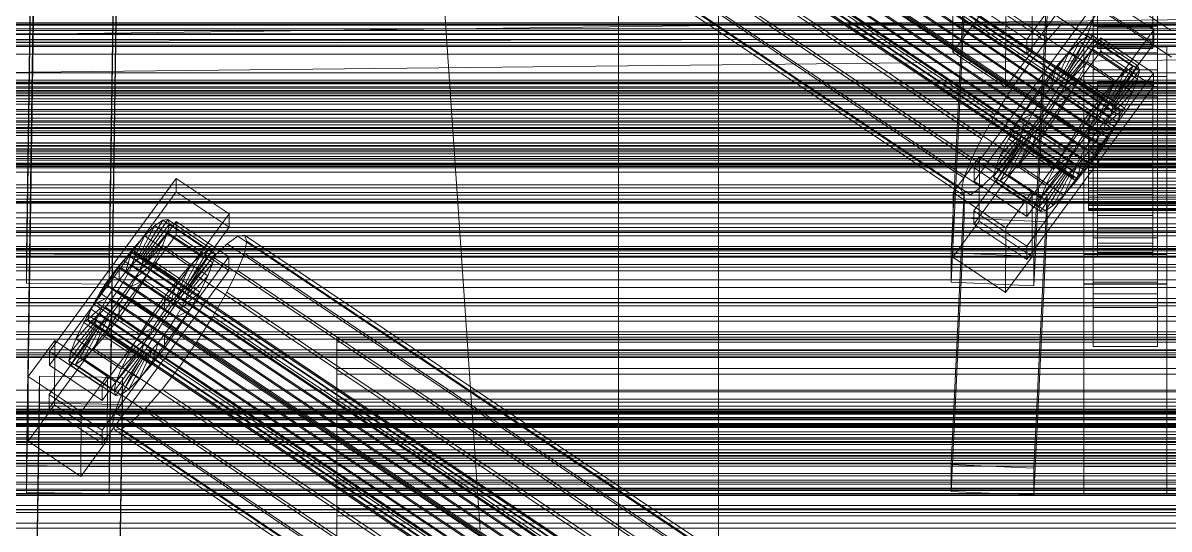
# Model space of a CAD drawing. Header units: millimetres. Extents: x -1970 to 59977, y -50268 to 6837.
# Drawn here: x -379.3 to -130.5, y -33332.5 to -33222.6 of the extents above; entities that cross this region are included whole.
import ezdxf

# ---------------------------------------------------------------- set-up
doc = ezdxf.new("R2010")
doc.units = ezdxf.units.MM
for name, color, linetype, lineweight in [('frontal_C01', 7, 'Continuous', 0), ('frontal_C02', 7, 'Continuous', 0), ('frontal_C02-briq', 7, 'Continuous', 0), ('frontal_C03', 7, 'Continuous', 0), ('frontal_secador', 7, 'Continuous', 0)]:
    doc.layers.add(name, color=color, linetype=linetype, lineweight=lineweight)

msp = doc.modelspace()

# ---------------------------------------------------------------- linework, layer by layer
at = {"layer": 'frontal_C01'}
for p, q in [((-250, -32680.37), (-250, -35735.764)), ((-250, -35740.498), (-250, -32685.104)), ((-378.512, -33272.74), (-375.644, -33080.792)), ((-357.646, -33081.034), (-360.514, -33272.982)), ((-378.512, -33279.144), (-375.644, -33087.196)), ((-360.514, -33279.385), (-357.646, -33087.438)), ((-228.298, -33114.26), (-228.298, -33426.447)), ((-228.298, -33432.135), (-228.298, -33119.948)), ((-147, -33226.214), (-147, -33180.741)), ((-133, -33180.741), (-133, -33226.214)), ((-147, -33183.943), (-147, -33229.416)), ((-133, -33229.416), (-133, -33183.943)), ((-133.847, -33188.961), (-161.379, -33226.2)), ((-147, -33236.46), (-147, -33190.987)), ((-133, -33190.987), (-133, -33236.46)), ((-161.391, -33229.402), (-133.859, -33192.163)), ((-147, -33194.188), (-147, -33239.662)), ((-133, -33239.662), (-133, -33194.188)), ((-177.811, -33272.544), (-174.943, -33213.725)), ((-177.394, -33213.588), (-177.451, -33228.957)), ((-160.19, -33213.442), (-160.247, -33228.81)), ((-156.962, -33214.511), (-159.83, -33273.331)), ((-146, -33216.013), (-146, -33223.522)), ((-134, -33223.522), (-134, -33216.013)), ((-161.379, -33226.2), (-172.847, -33218.588)), ((-146, -33216.744), (-146, -33225.066)), ((-146, -33217.321), (-146, -33226.283)), ((-146, -33217.78), (-146, -33227.254)), ((-146, -33218.079), (-146, -33227.884)), ((-146, -33218.236), (-146, -33228.215)), ((-134, -33225.066), (-134, -33216.744)), ((-134, -33226.283), (-134, -33217.321)), ((-134, -33227.254), (-134, -33217.78)), ((-134, -33227.884), (-134, -33218.079)), ((-134, -33228.215), (-134, -33218.236)), ((-177.811, -33278.949), (-174.943, -33220.129)), ((-171.715, -33221.199), (-177.451, -33228.957)), ((-160.247, -33228.81), (-171.715, -33221.199)), ((-165.983, -33236.569), (-165.926, -33221.2)), ((-159.83, -33279.735), (-156.962, -33220.916)), ((-146, -33223.522), (-146, -33219.789)), ((-134, -33219.789), (-134, -33223.522)), ((-172.859, -33221.79), (-161.391, -33229.402)), ((-147, -33238.727), (-147, -33223.359)), ((-147, -33223.359), (-133, -33223.359)), ((-147, -33232.833), (-147, -33223.359)), ((-146, -33221.801), (-146, -33225.066)), ((-146, -33223.522), (-134, -33223.522)), ((-146, -33226.283), (-146, -33223.522)), ((-134, -33225.066), (-134, -33221.801)), ((-134, -33223.522), (-134, -33226.283)), ((-133, -33223.359), (-133, -33238.727)), ((-133, -33223.359), (-133, -33232.833)), ((980, -33225.062), (-980, -33225.062)), ((-161.391, -33229.402), (-161.379, -33226.2)), ((-133, -33226.214), (-147, -33226.214)), ((-147, -33226.214), (-147, -33229.416)), ((-146, -33225.066), (-146, -33227.254)), ((-146, -33225.066), (-134, -33225.066)), ((-146, -33226.283), (-134, -33226.283)), ((-146, -33227.884), (-146, -33226.283)), ((-134, -33227.254), (-134, -33225.066)), ((-134, -33226.283), (-134, -33227.884)), ((-133, -33229.416), (-133, -33226.214)), ((-165.983, -33236.569), (-160.247, -33228.81)), ((-149, -33234.245), (-149, -33227.842)), ((-149, -33227.842), (-131, -33227.842)), ((-149, -33272.936), (-149, -33227.842)), ((-146, -33227.254), (-146, -33228.215)), ((-146, -33227.254), (-134, -33227.254)), ((-146, -33227.884), (-134, -33227.884)), ((-146, -33228.215), (-146, -33227.884)), ((-146, -33228.215), (-134, -33228.215)), ((-134, -33228.215), (-134, -33227.254)), ((-134, -33227.884), (-134, -33228.215)), ((-131, -33227.842), (-131, -33234.245)), ((-131, -33227.842), (-131, -33272.936)), ((-177.451, -33228.957), (-165.983, -33236.569)), ((-147, -33229.416), (-133, -33229.416)), ((-133, -33232.833), (-147, -33232.833)), ((-147, -33232.833), (-147, -33248.201)), ((-133, -33248.201), (-133, -33232.833)), ((-131, -33234.245), (-149, -33234.245)), ((-149, -33279.339), (-149, -33234.245)), ((-131, -33279.339), (-131, -33234.245)), ((-133, -33236.46), (-147, -33236.46)), ((-147, -33236.46), (-147, -33239.662)), ((-133, -33238.727), (-147, -33238.727)), ((-147, -33238.727), (-147, -33248.201)), ((-133, -33239.662), (-133, -33236.46)), ((-133, -33248.201), (-133, -33238.727)), ((-147, -33239.662), (-133, -33239.662)), ((-147, -33248.201), (-133, -33248.201)), ((-425, -33267.058), (425, -33267.058)), ((-360.514, -33272.982), (-378.512, -33272.74)), ((-378.512, -33272.74), (-378.512, -33279.144)), ((-360.514, -33279.385), (-360.514, -33272.982)), ((-159.83, -33273.331), (-177.811, -33272.544)), ((-177.811, -33272.544), (-177.811, -33278.949)), ((-159.83, -33279.735), (-159.83, -33273.331)), ((-131, -33272.936), (-149, -33272.936)), ((-149, -33272.936), (-149, -33279.339)), ((-131, -33279.339), (-131, -33272.936)), ((980, -33275.062), (-980, -33275.062)), ((425, -33278.426), (-425, -33278.426)), ((980, -33280.062), (-980, -33280.062)), ((-378.512, -33279.144), (-360.514, -33279.385)), ((-177.811, -33278.949), (-159.83, -33279.735)), ((-149, -33279.339), (-131, -33279.339)), ((425, -33283.323), (-425, -33283.323)), ((-425, -33294.691), (425, -33294.691))]:
    msp.add_line(p, q, dxfattribs=at)
at = {"layer": 'frontal_C02'}
for p, q in [((-250, -32976.99), (-250, -35767.535)), ((-250, -35772.314), (-250, -32981.769)), ((-356.348, -33098.776), (-142.549, -33242.017)), ((-355.53, -33098.201), (-141.731, -33241.442)), ((-355.017, -33098.131), (-141.218, -33241.372)), ((-354.844, -33098.571), (-141.045, -33241.813)), ((-358.659, -33101.255), (-144.861, -33244.496)), ((-357.415, -33099.818), (-143.617, -33243.059)), ((-355.541, -33100.831), (-141.742, -33244.072)), ((-355.022, -33099.492), (-141.224, -33242.734)), ((-146.196, -33246.231), (-359.995, -33102.99)), ((-357.434, -33104.374), (-143.635, -33247.615)), ((-356.363, -33102.496), (-142.565, -33245.737)), ((-341.461, -33103.18), (-157.152, -33226.664)), ((-332.659, -33101.983), (-148.35, -33225.467)), ((-362.578, -33106.866), (-148.779, -33250.108)), ((-361.332, -33104.904), (-147.533, -33248.145)), ((-358.68, -33106.337), (-144.881, -33249.578)), ((-334.981, -33106.682), (-150.672, -33230.166)), ((-363.648, -33108.744), (-149.85, -33251.986)), ((-360.017, -33108.25), (-146.218, -33251.492)), ((-160.922, -33231.559), (-345.231, -33108.075)), ((-364.989, -33111.748), (-151.191, -33254.989)), ((-364.471, -33110.409), (-150.672, -33253.651)), ((-362.596, -33111.422), (-148.798, -33254.664)), ((-361.352, -33109.985), (-147.554, -33253.227)), ((-365.168, -33112.669), (-151.369, -33255.91)), ((-364.995, -33113.109), (-151.196, -33256.351)), ((-364.482, -33113.04), (-150.683, -33256.281)), ((-363.664, -33112.464), (-149.865, -33255.706)), ((-349.002, -33113.477), (-164.693, -33236.961)), ((-338.003, -33111.981), (-153.694, -33235.465)), ((-352.519, -33119.016), (-168.21, -33242.5)), ((-341.52, -33117.521), (-157.211, -33241.005)), ((-355.541, -33124.316), (-171.232, -33247.8)), ((-345.291, -33122.922), (-160.982, -33246.406)), ((-378.512, -33318.746), (-375.644, -33124.979)), ((-357.646, -33125.223), (-360.514, -33318.99)), ((-357.863, -33129.015), (-173.554, -33252.499)), ((-349.061, -33127.818), (-164.752, -33251.302)), ((-378.512, -33324.592), (-375.644, -33130.825)), ((-360.514, -33324.836), (-357.646, -33131.069)), ((-359.326, -33132.793), (-175.016, -33256.277)), ((-352.572, -33131.874), (-168.263, -33255.358)), ((-359.83, -33135.392), (-175.521, -33258.876)), ((-359.341, -33136.635), (-175.032, -33260.119)), ((-357.893, -33136.438), (-173.584, -33259.922)), ((-355.584, -33134.814), (-171.275, -33258.298)), ((-130, -33224.31), (-228.298, -33158.452)), ((-228.298, -33158.452), (-228.298, -33332.832)), ((-228.298, -33338.573), (-228.298, -33164.193)), ((-228.298, -33164.193), (-130, -33230.051)), ((-172.809, -33254.071), (-145.277, -33216.478)), ((-145.277, -33216.478), (-133.809, -33224.162)), ((-145.289, -33219.401), (-172.821, -33256.994)), ((-133.821, -33227.084), (-145.289, -33219.401)), ((-157.152, -33226.664), (-153.641, -33222.607)), ((-146.887, -33221.689), (-148.35, -33225.467)), ((450, -33224.303), (-450, -33224.303)), ((-172.847, -33263.424), (-145.315, -33225.831)), ((-133.809, -33224.162), (-161.341, -33261.755)), ((-153.199, -33233.759), (-148.226, -33225.515)), ((-152.686, -33233.689), (-147.143, -33225.367)), ((-152.513, -33234.129), (-146.777, -33226.298)), ((-148.35, -33225.467), (-150.672, -33230.166)), ((-148.226, -33225.515), (-149.953, -33226.729)), ((-147.143, -33225.367), (-148.226, -33225.515)), ((-148.226, -33225.515), (-138.396, -33232.1)), ((-147.155, -33228.242), (-146.777, -33226.298)), ((-147.143, -33225.367), (-137.313, -33231.953)), ((-146.777, -33226.298), (-147.143, -33225.367)), ((-147, -33229.131), (-147, -33226.208)), ((-147, -33226.208), (-133, -33226.208)), ((-147, -33272.113), (-147, -33226.208)), ((-146.777, -33226.298), (-136.948, -33232.883)), ((-145.327, -33228.754), (-145.315, -33225.831)), ((-145.315, -33225.831), (-133.847, -33233.514)), ((-133.809, -33224.162), (-133.821, -33227.084)), ((-133, -33226.208), (-133, -33229.131)), ((-133, -33226.208), (-133, -33272.113)), ((-145.327, -33228.754), (-172.859, -33266.346)), ((-161.353, -33264.677), (-133.821, -33227.084)), ((-160.922, -33231.559), (-157.152, -33226.664)), ((-154.017, -33234.334), (-149.953, -33226.729)), ((-152.692, -33235.05), (-147.155, -33228.242)), ((-149.953, -33226.729), (-152.207, -33228.929)), ((-149.953, -33226.729), (-140.123, -33233.315)), ((-148.249, -33231.068), (-147.155, -33228.242)), ((-147.155, -33228.242), (-137.325, -33234.828)), ((-133.859, -33236.437), (-145.327, -33228.754)), ((-155.085, -33235.376), (-152.207, -33228.929)), ((-152.207, -33228.929), (-154.833, -33231.963)), ((-150.672, -33230.166), (-153.694, -33235.465)), ((-153.21, -33236.389), (-148.249, -33231.068)), ((-152.207, -33228.929), (-142.377, -33235.515)), ((-149.985, -33234.583), (-148.249, -33231.068)), ((-148.249, -33231.068), (-138.419, -33237.653)), ((-133, -33229.131), (-147, -33229.131)), ((-147, -33229.131), (-147, -33275.035)), ((-133, -33275.035), (-133, -33229.131)), ((-164.693, -33236.961), (-160.922, -33231.559)), ((-133.847, -33233.514), (-161.379, -33271.107)), ((-154.833, -33231.963), (-157.653, -33235.625)), ((-156.329, -33236.813), (-154.833, -33231.963)), ((-154.833, -33231.963), (-145.003, -33238.549)), ((-154.017, -33234.334), (-153.199, -33233.759)), ((-153.199, -33233.759), (-152.686, -33233.689)), ((-143.369, -33240.344), (-153.199, -33233.759)), ((-142.856, -33240.275), (-152.686, -33233.689)), ((-152.686, -33233.689), (-152.513, -33234.129)), ((-140.123, -33233.315), (-144.188, -33240.92)), ((-138.396, -33232.1), (-143.369, -33240.344)), ((-137.313, -33231.953), (-142.856, -33240.275)), ((-136.948, -33232.883), (-142.683, -33240.715)), ((-142.377, -33235.515), (-140.123, -33233.315)), ((-140.123, -33233.315), (-138.396, -33232.1)), ((-138.396, -33232.1), (-137.313, -33231.953)), ((-136.948, -33232.883), (-137.325, -33234.828)), ((-137.313, -33231.953), (-136.948, -33232.883)), ((-133.847, -33233.514), (-133.859, -33236.437)), ((-157.653, -33235.625), (-160.474, -33239.666)), ((-157.653, -33235.625), (-157.665, -33238.548)), ((-147.823, -33242.211), (-157.653, -33235.625)), ((-153.694, -33235.465), (-157.211, -33241.005)), ((-156.329, -33236.813), (-155.085, -33235.376)), ((-155.085, -33235.376), (-154.017, -33234.334)), ((-145.255, -33241.962), (-155.085, -33235.376)), ((-154.033, -33238.054), (-149.985, -33234.583)), ((-144.188, -33240.92), (-154.017, -33234.334)), ((-152.692, -33235.05), (-153.21, -33236.389)), ((-152.513, -33234.129), (-152.692, -33235.05)), ((-142.862, -33241.636), (-152.692, -33235.05)), ((-142.683, -33240.715), (-152.513, -33234.129)), ((-152.246, -33238.547), (-149.985, -33234.583)), ((-149.985, -33234.583), (-140.156, -33241.168)), ((-147, -33238.484), (-147, -33235.561)), ((-147, -33235.561), (-133, -33235.561)), ((-147, -33281.465), (-147, -33235.561)), ((-146, -33245.347), (-146, -33235.353)), ((-146, -33235.353), (-146, -33235.829)), ((-146, -33235.353), (-134, -33235.353)), ((-146, -33236.171), (-146, -33235.353)), ((-146, -33245.573), (-146, -33235.829)), ((-146, -33235.829), (-146, -33237.567)), ((-146, -33235.829), (-134, -33235.829)), ((-146, -33245.735), (-146, -33236.171)), ((-146, -33236.171), (-134, -33236.171)), ((-146, -33238.228), (-146, -33236.171)), ((-142.377, -33235.515), (-145.255, -33241.962)), ((-145.003, -33238.549), (-142.377, -33235.515)), ((-137.325, -33234.828), (-142.862, -33241.636)), ((-137.325, -33234.828), (-138.419, -33237.653)), ((-134, -33235.829), (-134, -33235.353)), ((-134, -33235.353), (-134, -33245.347)), ((-134, -33235.353), (-134, -33236.171)), ((-134, -33237.567), (-134, -33235.829)), ((-134, -33235.829), (-134, -33245.573)), ((-134, -33236.171), (-134, -33245.735)), ((-134, -33236.171), (-134, -33238.228)), ((-133, -33235.561), (-133, -33238.484)), ((-133, -33235.561), (-133, -33281.465)), ((-168.21, -33242.5), (-164.693, -33236.961)), ((-161.391, -33274.03), (-133.859, -33236.437)), ((-159.001, -33240.462), (-157.665, -33238.548)), ((-157.665, -33238.548), (-156.329, -33236.813)), ((-157.665, -33238.548), (-147.835, -33245.133)), ((-146.499, -33243.399), (-156.329, -33236.813)), ((-154.033, -33238.054), (-155.103, -33239.932)), ((-155.103, -33239.932), (-152.246, -33238.547)), ((-154.877, -33242.691), (-152.246, -33238.547)), ((-153.21, -33236.389), (-154.033, -33238.054)), ((-144.203, -33244.64), (-154.033, -33238.054)), ((-143.38, -33242.975), (-153.21, -33236.389)), ((-152.246, -33238.547), (-142.416, -33245.133)), ((-147.823, -33242.211), (-145.003, -33238.549)), ((-133, -33238.484), (-147, -33238.484)), ((-147, -33238.484), (-147, -33284.388)), ((-145.003, -33238.549), (-146.499, -33243.399)), ((-146, -33246.396), (-146, -33237.567)), ((-146, -33237.567), (-146, -33240.448)), ((-146, -33237.567), (-134, -33237.567)), ((-146, -33246.709), (-146, -33238.228)), ((-146, -33238.228), (-134, -33238.228)), ((-146, -33241.382), (-146, -33238.228)), ((-138.419, -33237.653), (-143.38, -33242.975)), ((-138.419, -33237.653), (-140.156, -33241.168)), ((-134, -33240.448), (-134, -33237.567)), ((-134, -33237.567), (-134, -33246.396)), ((-134, -33238.228), (-134, -33246.709)), ((-134, -33238.228), (-134, -33241.382)), ((-133, -33284.388), (-133, -33238.484)), ((-160.474, -33239.666), (-163.105, -33243.809)), ((-157.211, -33241.005), (-160.982, -33246.406)), ((-159.001, -33240.462), (-160.474, -33239.666)), ((-160.474, -33239.666), (-150.644, -33246.251)), ((-160.247, -33242.424), (-159.001, -33240.462)), ((-149.171, -33247.047), (-159.001, -33240.462)), ((-155.103, -33239.932), (-156.35, -33241.894)), ((-145.274, -33246.518), (-155.103, -33239.932)), ((-146, -33247.76), (-146, -33240.448)), ((-146, -33240.448), (-146, -33244.275)), ((-146, -33240.448), (-134, -33240.448)), ((-144.188, -33240.92), (-145.255, -33241.962)), ((-140.156, -33241.168), (-144.203, -33244.64)), ((-143.369, -33240.344), (-144.188, -33240.92)), ((-142.856, -33240.275), (-143.369, -33240.344)), ((-142.862, -33241.636), (-142.683, -33240.715)), ((-142.683, -33240.715), (-142.856, -33240.275)), ((-140.156, -33241.168), (-142.416, -33245.133)), ((-134, -33244.275), (-134, -33240.448)), ((-134, -33240.448), (-134, -33247.76)), ((-171.232, -33247.8), (-168.21, -33242.5)), ((-160.247, -33242.424), (-163.105, -33243.809)), ((-161.318, -33244.302), (-160.247, -33242.424)), ((-150.417, -33249.01), (-160.247, -33242.424)), ((-157.698, -33246.731), (-154.877, -33242.691)), ((-156.35, -33241.894), (-157.686, -33243.808)), ((-156.35, -33241.894), (-154.877, -33242.691)), ((-146.52, -33248.48), (-156.35, -33241.894)), ((-154.877, -33242.691), (-145.047, -33249.276)), ((-150.644, -33246.251), (-147.823, -33242.211)), ((-147.835, -33245.133), (-147.823, -33242.211)), ((-146.499, -33243.399), (-147.835, -33245.133)), ((-145.255, -33241.962), (-146.499, -33243.399)), ((-146, -33248.203), (-146, -33241.382)), ((-146, -33241.382), (-134, -33241.382)), ((-146, -33245.42), (-146, -33241.382)), ((-144.861, -33244.496), (-143.617, -33243.059)), ((-144.203, -33244.64), (-143.38, -33242.975)), ((-143.617, -33243.059), (-142.549, -33242.017)), ((-143.38, -33242.975), (-142.862, -33241.636)), ((-142.549, -33242.017), (-141.731, -33241.442)), ((-141.224, -33242.734), (-141.742, -33244.072)), ((-141.731, -33241.442), (-141.218, -33241.372)), ((-141.045, -33241.813), (-141.224, -33242.734)), ((-141.218, -33241.372), (-141.045, -33241.813)), ((-134, -33241.382), (-134, -33248.203)), ((-134, -33241.382), (-134, -33245.42)), ((450, -33246.084), (-450, -33246.084)), ((-162.14, -33245.967), (-167.102, -33251.288)), ((-163.105, -33243.809), (-165.365, -33247.774)), ((-161.318, -33244.302), (-165.365, -33247.774)), ((-163.105, -33243.809), (-153.275, -33250.395)), ((-162.659, -33247.306), (-162.14, -33245.967)), ((-162.14, -33245.967), (-161.318, -33244.302)), ((-152.311, -33252.553), (-162.14, -33245.967)), ((-151.488, -33250.888), (-161.318, -33244.302)), ((-159.022, -33245.543), (-160.518, -33250.393)), ((-159.022, -33245.543), (-160.266, -33246.98)), ((-157.686, -33243.808), (-159.022, -33245.543)), ((-149.192, -33252.129), (-159.022, -33245.543)), ((-157.686, -33243.808), (-157.698, -33246.731)), ((-147.856, -33250.394), (-157.686, -33243.808)), ((-147.835, -33245.133), (-149.171, -33247.047)), ((-148, -33245.735), (-148, -33245.347)), ((-148, -33245.347), (-148, -33245.573)), ((-148, -33245.347), (148, -33245.347)), ((-148, -33245.573), (-148, -33246.396)), ((-148, -33245.573), (148, -33245.573)), ((-148, -33246.709), (-148, -33245.735)), ((-148, -33245.735), (148, -33245.735)), ((-146.196, -33246.231), (-144.861, -33244.496)), ((-146, -33249.573), (-146, -33244.275)), ((-146, -33244.275), (-146, -33248.789)), ((-146, -33244.275), (-134, -33244.275)), ((-146, -33245.573), (-146, -33245.347)), ((-134, -33245.347), (-146, -33245.347)), ((-146, -33245.347), (-146, -33245.735)), ((-146, -33250.116), (-146, -33245.42)), ((-146, -33245.42), (-134, -33245.42)), ((-146, -33250.066), (-146, -33245.42)), ((-146, -33246.396), (-146, -33245.573)), ((-134, -33245.573), (-146, -33245.573)), ((-134, -33245.735), (-146, -33245.735)), ((-146, -33245.735), (-146, -33246.709)), ((-145.274, -33246.518), (-144.203, -33244.64)), ((-142.416, -33245.133), (-145.274, -33246.518)), ((-142.416, -33245.133), (-145.047, -33249.276)), ((-142.565, -33245.737), (-143.635, -33247.615)), ((-141.742, -33244.072), (-142.565, -33245.737)), ((-134, -33248.789), (-134, -33244.275)), ((-134, -33244.275), (-134, -33249.573)), ((-134, -33245.347), (-134, -33245.573)), ((-134, -33245.735), (-134, -33245.347)), ((-134, -33245.42), (-134, -33250.116)), ((-134, -33245.42), (-134, -33250.066)), ((-134, -33245.573), (-134, -33246.396)), ((-134, -33246.709), (-134, -33245.735)), ((-173.554, -33252.499), (-171.232, -33247.8)), ((-162.837, -33248.227), (-168.573, -33256.059)), ((-162.664, -33248.667), (-168.208, -33256.989)), ((-162.659, -33247.306), (-168.196, -33254.114)), ((-162.151, -33248.598), (-167.125, -33256.841)), ((-165.365, -33247.774), (-167.102, -33251.288)), ((-161.333, -33248.022), (-165.397, -33255.627)), ((-165.365, -33247.774), (-155.535, -33254.359)), ((-160.982, -33246.406), (-164.752, -33251.302)), ((-160.266, -33246.98), (-163.144, -33253.427)), ((-162.837, -33248.227), (-162.659, -33247.306)), ((-162.664, -33248.667), (-162.837, -33248.227)), ((-153.008, -33254.813), (-162.837, -33248.227)), ((-162.151, -33248.598), (-162.664, -33248.667)), ((-152.835, -33255.253), (-162.664, -33248.667)), ((-152.829, -33253.892), (-162.659, -33247.306)), ((-161.333, -33248.022), (-162.151, -33248.598)), ((-152.321, -33255.183), (-162.151, -33248.598)), ((-160.266, -33246.98), (-161.333, -33248.022)), ((-151.503, -33254.608), (-161.333, -33248.022)), ((-160.518, -33250.393), (-157.698, -33246.731)), ((-150.436, -33253.566), (-160.266, -33246.98)), ((-157.698, -33246.731), (-147.868, -33253.317)), ((-153.275, -33250.395), (-150.644, -33246.251)), ((-150.644, -33246.251), (-149.171, -33247.047)), ((-149.171, -33247.047), (-150.417, -33249.01)), ((-148.779, -33250.108), (-147.533, -33248.145)), ((-148, -33246.396), (-148, -33247.76)), ((-148, -33246.396), (148, -33246.396)), ((-148, -33248.203), (-148, -33246.709)), ((-148, -33246.709), (148, -33246.709)), ((-148, -33247.76), (-148, -33249.573)), ((-148, -33247.76), (148, -33247.76)), ((-148, -33250.116), (-148, -33248.203)), ((-148, -33248.203), (148, -33248.203)), ((-147.856, -33250.394), (-146.52, -33248.48)), ((-147.533, -33248.145), (-146.196, -33246.231)), ((-146.52, -33248.48), (-145.274, -33246.518)), ((-145.047, -33249.276), (-146.52, -33248.48)), ((-146, -33247.76), (-146, -33246.396)), ((-134, -33246.396), (-146, -33246.396)), ((-134, -33246.709), (-146, -33246.709)), ((-146, -33246.709), (-146, -33248.203)), ((-146, -33249.573), (-146, -33247.76)), ((-134, -33247.76), (-146, -33247.76)), ((-134, -33248.203), (-146, -33248.203)), ((-146, -33248.203), (-146, -33250.116)), ((-143.635, -33247.615), (-144.881, -33249.578)), ((-134, -33246.396), (-134, -33247.76)), ((-134, -33248.203), (-134, -33246.709)), ((-134, -33247.76), (-134, -33249.573)), ((-134, -33250.116), (-134, -33248.203)), ((-163.144, -33253.427), (-160.518, -33250.393)), ((-160.518, -33250.393), (-150.688, -33256.979)), ((-155.535, -33254.359), (-153.275, -33250.395)), ((-155.535, -33254.359), (-151.488, -33250.888)), ((-153.275, -33250.395), (-150.417, -33249.01)), ((-151.488, -33250.888), (-152.311, -33252.553)), ((-150.417, -33249.01), (-151.488, -33250.888)), ((-149.85, -33251.986), (-148.779, -33250.108)), ((-149.192, -33252.129), (-147.856, -33250.394)), ((-148, -33249.573), (-148, -33251.711)), ((-148, -33249.573), (148, -33249.573)), ((-148, -33252.316), (-148, -33250.116)), ((-148, -33250.116), (148, -33250.116)), ((-145.047, -33249.276), (-147.868, -33253.317)), ((-147.868, -33253.317), (-147.856, -33250.394)), ((-144.881, -33249.578), (-146.218, -33251.492)), ((-146, -33248.789), (-146, -33251.711)), ((-134, -33248.789), (-146, -33248.789)), ((-146, -33248.789), (-146, -33253.681)), ((-146, -33251.711), (-146, -33249.573)), ((-134, -33249.573), (-146, -33249.573)), ((-146, -33252.316), (-146, -33250.066)), ((-146, -33250.066), (-134, -33250.066)), ((-146, -33255.003), (-146, -33250.066)), ((-134, -33250.116), (-146, -33250.116)), ((-146, -33250.116), (-146, -33252.316)), ((-134, -33251.711), (-134, -33248.789)), ((-134, -33253.681), (-134, -33248.789)), ((-134, -33249.573), (-134, -33251.711)), ((-134, -33250.066), (-134, -33252.316)), ((-134, -33250.066), (-134, -33255.003)), ((-134, -33252.316), (-134, -33250.116)), ((-177.394, -33259.46), (-171.658, -33251.628)), ((-175.016, -33256.277), (-173.554, -33252.499)), ((-171.715, -33265.657), (-171.658, -33251.628)), ((-171.658, -33251.628), (-160.19, -33259.312)), ((-164.752, -33251.302), (-168.263, -33255.358)), ((-167.102, -33251.288), (-168.196, -33254.114)), ((-167.102, -33251.288), (-157.272, -33257.874)), ((-165.397, -33255.627), (-163.144, -33253.427)), ((-163.144, -33253.427), (-153.314, -33260.013)), ((-157.272, -33257.874), (-152.311, -33252.553)), ((-153.314, -33260.013), (-150.436, -33253.566)), ((-152.311, -33252.553), (-152.829, -33253.892)), ((-151.503, -33254.608), (-150.436, -33253.566)), ((-151.191, -33254.989), (-150.672, -33253.651)), ((-150.688, -33256.979), (-149.192, -33252.129)), ((-147.868, -33253.317), (-150.688, -33256.979)), ((-150.672, -33253.651), (-149.85, -33251.986)), ((-150.436, -33253.566), (-149.192, -33252.129)), ((-147.554, -33253.227), (-148.798, -33254.664)), ((-148, -33251.711), (-148, -33254.029)), ((148, -33251.711), (-148, -33251.711)), ((-148, -33254.655), (-148, -33252.316)), ((-148, -33252.316), (148, -33252.316)), ((-146.218, -33251.492), (-147.554, -33253.227)), ((-146, -33251.711), (-134, -33251.711)), ((-146, -33254.029), (-146, -33251.711)), ((-134, -33252.316), (-146, -33252.316)), ((-146, -33252.316), (-146, -33254.655)), ((-146, -33254.029), (-146, -33253.681)), ((-146, -33253.681), (-146, -33258.618)), ((-146, -33253.681), (-134, -33253.681)), ((-134, -33251.711), (-134, -33254.029)), ((-134, -33254.655), (-134, -33252.316)), ((-134, -33258.618), (-134, -33253.681)), ((-134, -33253.681), (-134, -33254.029)), ((-172.809, -33254.071), (-172.821, -33256.994)), ((-161.341, -33261.755), (-172.809, -33254.071)), ((-168.263, -33255.358), (-171.275, -33258.298)), ((-168.196, -33254.114), (-168.573, -33256.059)), ((-168.573, -33256.059), (-168.208, -33256.989)), ((-168.573, -33256.059), (-158.743, -33262.644)), ((-168.196, -33254.114), (-158.366, -33260.7)), ((-167.125, -33256.841), (-165.397, -33255.627)), ((-165.397, -33255.627), (-155.567, -33262.213)), ((-158.743, -33262.644), (-153.008, -33254.813)), ((-158.378, -33263.575), (-152.835, -33255.253)), ((-158.366, -33260.7), (-152.829, -33253.892)), ((-157.295, -33263.427), (-152.321, -33255.183)), ((-157.272, -33257.874), (-155.535, -33254.359)), ((-155.567, -33262.213), (-151.503, -33254.608)), ((-152.829, -33253.892), (-153.008, -33254.813)), ((-153.008, -33254.813), (-152.835, -33255.253)), ((-152.835, -33255.253), (-152.321, -33255.183)), ((-152.321, -33255.183), (-151.503, -33254.608)), ((-151.369, -33255.91), (-151.191, -33254.989)), ((-151.196, -33256.351), (-151.369, -33255.91)), ((-149.865, -33255.706), (-150.683, -33256.281)), ((-148.798, -33254.664), (-149.865, -33255.706)), ((-148, -33254.029), (-148, -33256.367)), ((-148, -33254.029), (148, -33254.029)), ((-148, -33256.972), (-148, -33254.655)), ((-148, -33254.655), (148, -33254.655)), ((-146, -33256.367), (-146, -33254.029)), ((-134, -33254.029), (-146, -33254.029)), ((-146, -33254.655), (-146, -33255.003)), ((-134, -33254.655), (-146, -33254.655)), ((-146, -33254.655), (-146, -33256.972)), ((-146, -33255.003), (-134, -33255.003)), ((-146, -33259.895), (-146, -33255.003)), ((-134, -33254.029), (-134, -33256.367)), ((-134, -33255.003), (-134, -33254.655)), ((-134, -33256.972), (-134, -33254.655)), ((-134, -33255.003), (-134, -33259.895)), ((-450, -33257.775), (450, -33257.775)), ((-373.501, -33293.991), (-345.969, -33256.398)), ((-345.981, -33259.321), (-345.969, -33256.398)), ((-345.969, -33256.398), (-334.501, -33264.082)), ((-175.521, -33258.876), (-175.016, -33256.277)), ((-171.275, -33258.298), (-173.584, -33259.922)), ((-172.821, -33256.994), (-161.353, -33264.677)), ((-168.208, -33256.989), (-167.125, -33256.841)), ((-168.208, -33256.989), (-158.378, -33263.575)), ((-167.125, -33256.841), (-157.295, -33263.427)), ((-158.366, -33260.7), (-157.272, -33257.874)), ((-150.688, -33256.979), (-153.314, -33260.013)), ((-150.683, -33256.281), (-151.196, -33256.351)), ((-148, -33256.367), (-148, -33258.568)), ((-148, -33256.367), (148, -33256.367)), ((-148, -33259.11), (-148, -33256.972)), ((-148, -33256.972), (148, -33256.972)), ((-148, -33258.568), (-148, -33260.481)), ((-148, -33258.568), (148, -33258.568)), ((-146, -33258.568), (-146, -33256.367)), ((-146, -33256.367), (-146, -33258.618)), ((-134, -33256.367), (-146, -33256.367)), ((-146, -33256.972), (-146, -33259.895)), ((-134, -33256.972), (-146, -33256.972)), ((-146, -33256.972), (-146, -33259.11)), ((-146, -33260.481), (-146, -33258.568)), ((-146, -33258.568), (-146, -33263.264)), ((-134, -33258.568), (-146, -33258.568)), ((-146, -33258.618), (-146, -33263.264)), ((-146, -33258.618), (-134, -33258.618)), ((-134, -33258.618), (-134, -33256.367)), ((-134, -33256.367), (-134, -33258.568)), ((-134, -33259.895), (-134, -33256.972)), ((-134, -33259.11), (-134, -33256.972)), ((-134, -33263.264), (-134, -33258.568)), ((-134, -33258.568), (-134, -33260.481)), ((-134, -33263.264), (-134, -33258.618)), ((-345.981, -33259.321), (-373.513, -33296.914)), ((-334.513, -33267.004), (-345.981, -33259.321)), ((-177.811, -33318.541), (-174.943, -33259.164)), ((-177.394, -33259.46), (-177.451, -33273.489)), ((-165.926, -33267.143), (-177.394, -33259.46)), ((-175.032, -33260.119), (-175.521, -33258.876)), ((-173.584, -33259.922), (-175.032, -33260.119)), ((-174.943, -33265.01), (-174.943, -33259.164)), ((-174.943, -33259.164), (-156.962, -33259.958)), ((-160.19, -33259.312), (-165.926, -33267.143)), ((-160.19, -33259.312), (-160.247, -33273.34)), ((-156.962, -33259.958), (-159.83, -33319.335)), ((-158.743, -33262.644), (-158.366, -33260.7)), ((-156.962, -33259.958), (-156.962, -33265.805)), ((-153.314, -33260.013), (-155.567, -33262.213)), ((-148, -33260.923), (-148, -33259.11)), ((-148, -33259.11), (148, -33259.11)), ((-148, -33260.481), (-148, -33261.975)), ((-148, -33260.481), (148, -33260.481)), ((-148, -33262.288), (-148, -33260.923)), ((-148, -33260.923), (148, -33260.923)), ((-146, -33259.11), (-146, -33264.408)), ((-134, -33259.11), (-146, -33259.11)), ((-146, -33259.11), (-146, -33260.923)), ((-146, -33259.895), (-134, -33259.895)), ((-146, -33264.408), (-146, -33259.895)), ((-146, -33261.975), (-146, -33260.481)), ((-146, -33260.481), (-146, -33267.301)), ((-134, -33260.481), (-146, -33260.481)), ((-146, -33260.923), (-146, -33268.236)), ((-134, -33260.923), (-146, -33260.923)), ((-146, -33260.923), (-146, -33262.288)), ((-134, -33264.408), (-134, -33259.11)), ((-134, -33260.923), (-134, -33259.11)), ((-134, -33259.895), (-134, -33264.408)), ((-134, -33267.301), (-134, -33260.481)), ((-134, -33260.481), (-134, -33261.975)), ((-134, -33268.236), (-134, -33260.923)), ((-134, -33262.288), (-134, -33260.923)), ((-172.847, -33263.424), (-172.859, -33266.346)), ((-161.379, -33271.107), (-172.847, -33263.424)), ((-161.353, -33264.677), (-161.341, -33261.755)), ((-158.378, -33263.575), (-158.743, -33262.644)), ((-157.295, -33263.427), (-158.378, -33263.575)), ((-155.567, -33262.213), (-157.295, -33263.427)), ((-148, -33261.975), (-148, -33262.949)), ((-148, -33261.975), (148, -33261.975)), ((-148, -33263.111), (-148, -33262.288)), ((-148, -33262.288), (148, -33262.288)), ((-148, -33262.949), (-148, -33263.336)), ((-148, -33262.949), (148, -33262.949)), ((-148, -33263.336), (-148, -33263.111)), ((-148, -33263.111), (148, -33263.111)), ((-148, -33263.336), (148, -33263.336)), ((-146, -33262.949), (-146, -33261.975)), ((-146, -33261.975), (-146, -33270.456)), ((-134, -33261.975), (-146, -33261.975)), ((-146, -33262.288), (-146, -33271.117)), ((-134, -33262.288), (-146, -33262.288)), ((-146, -33262.288), (-146, -33263.111)), ((-146, -33263.336), (-146, -33262.949)), ((-146, -33262.949), (-146, -33272.512)), ((-134, -33262.949), (-146, -33262.949)), ((-146, -33263.111), (-146, -33272.854)), ((-134, -33263.111), (-146, -33263.111)), ((-146, -33263.111), (-146, -33263.336)), ((-146, -33263.264), (-146, -33267.301)), ((-146, -33263.264), (-134, -33263.264)), ((-146, -33263.336), (-146, -33273.33)), ((-134, -33263.336), (-146, -33263.336)), ((-134, -33270.456), (-134, -33261.975)), ((-134, -33261.975), (-134, -33262.949)), ((-134, -33271.117), (-134, -33262.288)), ((-134, -33263.111), (-134, -33262.288)), ((-134, -33272.512), (-134, -33262.949)), ((-134, -33262.949), (-134, -33263.336)), ((-134, -33272.854), (-134, -33263.111)), ((-134, -33263.336), (-134, -33263.111)), ((-134, -33267.301), (-134, -33263.264)), ((-134, -33273.33), (-134, -33263.336)), ((-373.539, -33303.344), (-346.008, -33265.751)), ((-334.501, -33264.082), (-362.033, -33301.675)), ((-353.892, -33273.678), (-348.918, -33265.435)), ((-353.378, -33273.609), (-347.835, -33265.287)), ((-348.918, -33265.435), (-350.645, -33266.649)), ((-347.835, -33265.287), (-348.918, -33265.435)), ((-348.918, -33265.435), (-339.088, -33272.02)), ((-347.835, -33265.287), (-338.005, -33271.873)), ((-347.47, -33266.217), (-347.835, -33265.287)), ((-346.02, -33268.673), (-346.008, -33265.751)), ((-346.008, -33265.751), (-334.539, -33273.434)), ((-334.501, -33264.082), (-334.513, -33267.004)), ((-177.811, -33324.387), (-174.943, -33265.01)), ((-171.715, -33265.657), (-177.451, -33273.489)), ((-156.962, -33265.805), (-174.943, -33265.01)), ((-160.247, -33273.34), (-171.715, -33265.657)), ((-159.83, -33325.181), (-156.962, -33265.805)), ((-146, -33264.408), (-134, -33264.408)), ((-146, -33268.236), (-146, -33264.408)), ((-134, -33264.408), (-134, -33268.236)), ((-362.045, -33304.597), (-334.513, -33267.004)), ((-354.71, -33274.254), (-350.645, -33266.649)), ((-353.384, -33274.97), (-347.847, -33268.162)), ((-353.205, -33274.049), (-347.47, -33266.217)), ((-350.645, -33266.649), (-352.899, -33268.849)), ((-350.645, -33266.649), (-340.816, -33273.235)), ((-348.941, -33270.988), (-347.847, -33268.162)), ((-347.847, -33268.162), (-347.47, -33266.217)), ((-347.847, -33268.162), (-338.017, -33274.748)), ((-347.47, -33266.217), (-337.64, -33272.803)), ((-172.859, -33266.346), (-161.391, -33274.03)), ((-165.983, -33281.172), (-165.926, -33267.143)), ((-146, -33267.301), (-146, -33270.456)), ((-146, -33267.301), (-134, -33267.301)), ((-146, -33268.236), (-134, -33268.236)), ((-146, -33271.117), (-146, -33268.236)), ((-134, -33270.456), (-134, -33267.301)), ((-134, -33268.236), (-134, -33271.117)), ((-346.02, -33268.673), (-373.551, -33306.266)), ((-355.777, -33275.296), (-352.899, -33268.849)), ((-352.899, -33268.849), (-355.525, -33271.883)), ((-353.902, -33276.309), (-348.941, -33270.988)), ((-352.899, -33268.849), (-343.069, -33275.434)), ((-350.678, -33274.502), (-348.941, -33270.988)), ((-348.941, -33270.988), (-339.111, -33277.573)), ((-334.551, -33276.357), (-346.02, -33268.673)), ((-334.938, -33270.563), (-337.95, -33273.504)), ((-332.629, -33268.94), (-334.938, -33270.563)), ((-334.938, -33270.563), (-150.629, -33394.047)), ((-331.181, -33268.743), (-332.629, -33268.94)), ((-332.629, -33268.94), (-148.32, -33392.424)), ((-331.197, -33272.585), (-330.692, -33269.986)), ((-330.692, -33269.986), (-331.181, -33268.743)), ((-331.181, -33268.743), (-146.872, -33392.227)), ((-330.692, -33269.986), (-146.383, -33393.47)), ((-147, -33283.352), (-147, -33269.323)), ((-147, -33269.323), (-133, -33269.323)), ((-147, -33278.887), (-147, -33269.323)), ((-146, -33270.456), (-146, -33272.512)), ((-146, -33270.456), (-134, -33270.456)), ((-134, -33272.512), (-134, -33270.456)), ((-133, -33269.323), (-133, -33283.352)), ((-133, -33269.323), (-133, -33278.887)), ((-334.539, -33273.434), (-362.071, -33311.027)), ((-355.525, -33271.883), (-358.345, -33275.545)), ((-356.348, -33273.156), (-357.415, -33274.198)), ((-357.021, -33276.733), (-355.525, -33271.883)), ((-355.53, -33272.581), (-356.348, -33273.156)), ((-356.348, -33273.156), (-142.549, -33416.398)), ((-355.017, -33272.511), (-355.53, -33272.581)), ((-355.53, -33272.581), (-141.731, -33415.822)), ((-355.525, -33271.883), (-345.695, -33278.469)), ((-355.022, -33273.873), (-354.844, -33272.952)), ((-354.844, -33272.952), (-355.017, -33272.511)), ((-355.017, -33272.511), (-141.218, -33415.753)), ((-354.844, -33272.952), (-141.045, -33416.193)), ((-340.816, -33273.235), (-344.88, -33280.84)), ((-339.088, -33272.02), (-344.062, -33280.264)), ((-338.005, -33271.873), (-343.549, -33280.195)), ((-337.64, -33272.803), (-343.376, -33280.635)), ((-343.069, -33275.434), (-340.816, -33273.235)), ((-337.95, -33273.504), (-341.461, -33277.56)), ((-340.816, -33273.235), (-339.088, -33272.02)), ((-339.088, -33272.02), (-338.005, -33271.873)), ((-337.64, -33272.803), (-338.017, -33274.748)), ((-338.005, -33271.873), (-337.64, -33272.803)), ((-337.95, -33273.504), (-153.641, -33396.988)), ((-334.539, -33273.434), (-334.551, -33276.357)), ((-332.659, -33276.363), (-331.197, -33272.585)), ((-331.197, -33272.585), (-146.887, -33396.069)), ((-177.451, -33273.489), (-165.983, -33281.172)), ((-165.983, -33281.172), (-160.247, -33273.34)), ((-161.391, -33274.03), (-161.379, -33271.107)), ((-149, -33279.26), (-149, -33273.415)), ((-149, -33273.415), (-131, -33273.415)), ((-149, -33318.937), (-149, -33273.415)), ((-133, -33272.113), (-147, -33272.113)), ((-147, -33272.113), (-147, -33275.035)), ((-146, -33271.117), (-134, -33271.117)), ((-146, -33272.854), (-146, -33271.117)), ((-146, -33272.512), (-146, -33273.33)), ((-146, -33272.512), (-134, -33272.512)), ((-146, -33272.854), (-134, -33272.854)), ((-146, -33273.33), (-146, -33272.854)), ((-146, -33273.33), (-134, -33273.33)), ((-134, -33271.117), (-134, -33272.854)), ((-134, -33273.33), (-134, -33272.512)), ((-134, -33272.854), (-134, -33273.33)), ((-133, -33275.035), (-133, -33272.113)), ((-131, -33273.415), (-131, -33279.26)), ((-131, -33273.415), (-131, -33318.937)), ((-358.345, -33275.545), (-361.166, -33279.586)), ((-358.659, -33275.635), (-359.995, -33277.37)), ((-357.415, -33274.198), (-358.659, -33275.635)), ((-358.659, -33275.635), (-144.861, -33418.877)), ((-358.345, -33275.545), (-358.357, -33278.468)), ((-348.515, -33282.131), (-358.345, -33275.545)), ((-357.415, -33274.198), (-143.617, -33417.439)), ((-357.021, -33276.733), (-355.777, -33275.296)), ((-356.363, -33276.876), (-355.541, -33275.211)), ((-355.777, -33275.296), (-354.71, -33274.254)), ((-345.947, -33281.881), (-355.777, -33275.296)), ((-355.541, -33275.211), (-355.022, -33273.873)), ((-355.541, -33275.211), (-141.742, -33418.453)), ((-355.022, -33273.873), (-141.224, -33417.114)), ((-354.725, -33277.974), (-350.678, -33274.502)), ((-354.71, -33274.254), (-353.892, -33273.678)), ((-344.88, -33280.84), (-354.71, -33274.254)), ((-353.384, -33274.97), (-353.902, -33276.309)), ((-353.892, -33273.678), (-353.378, -33273.609)), ((-344.062, -33280.264), (-353.892, -33273.678)), ((-353.205, -33274.049), (-353.384, -33274.97)), ((-343.554, -33281.556), (-353.384, -33274.97)), ((-343.549, -33280.195), (-353.378, -33273.609)), ((-353.378, -33273.609), (-353.205, -33274.049)), ((-343.376, -33280.635), (-353.205, -33274.049)), ((-352.938, -33278.467), (-350.678, -33274.502)), ((-350.678, -33274.502), (-340.848, -33281.088)), ((-343.069, -33275.434), (-345.947, -33281.881)), ((-345.695, -33278.469), (-343.069, -33275.434)), ((-338.017, -33274.748), (-343.554, -33281.556)), ((-338.017, -33274.748), (-339.111, -33277.573)), ((-147, -33275.035), (-133, -33275.035)), ((-362.083, -33313.95), (-334.551, -33276.357)), ((-359.995, -33277.37), (-361.332, -33279.284)), ((-146.196, -33420.611), (-359.995, -33277.37)), ((-359.693, -33280.382), (-358.357, -33278.468)), ((-358.357, -33278.468), (-357.021, -33276.733)), ((-358.357, -33278.468), (-348.527, -33285.053)), ((-357.434, -33278.754), (-356.363, -33276.876)), ((-347.191, -33283.319), (-357.021, -33276.733)), ((-356.363, -33276.876), (-142.565, -33420.118)), ((-354.725, -33277.974), (-355.796, -33279.852)), ((-355.796, -33279.852), (-352.938, -33278.467)), ((-355.569, -33282.61), (-352.938, -33278.467)), ((-353.902, -33276.309), (-354.725, -33277.974)), ((-344.895, -33284.56), (-354.725, -33277.974)), ((-344.073, -33282.895), (-353.902, -33276.309)), ((-352.938, -33278.467), (-343.108, -33285.053)), ((-348.515, -33282.131), (-345.695, -33278.469)), ((-345.695, -33278.469), (-347.191, -33283.319)), ((-341.461, -33277.56), (-345.231, -33282.456)), ((-339.111, -33277.573), (-344.073, -33282.895)), ((-341.461, -33277.56), (-157.152, -33401.044)), ((-339.111, -33277.573), (-340.848, -33281.088)), ((-334.981, -33281.062), (-332.659, -33276.363)), ((-332.659, -33276.363), (-148.35, -33399.847)), ((-361.166, -33279.586), (-363.797, -33283.729)), ((-361.332, -33279.284), (-362.578, -33281.247)), ((-361.332, -33279.284), (-147.533, -33422.525)), ((-359.693, -33280.382), (-361.166, -33279.586)), ((-361.166, -33279.586), (-351.336, -33286.171)), ((-360.939, -33282.344), (-359.693, -33280.382)), ((-360.017, -33282.631), (-358.68, -33280.717)), ((-349.863, -33286.967), (-359.693, -33280.382)), ((-358.68, -33280.717), (-357.434, -33278.754)), ((-358.68, -33280.717), (-144.881, -33423.958)), ((-357.434, -33278.754), (-143.635, -33421.995)), ((-355.796, -33279.852), (-357.042, -33281.814)), ((-345.966, -33286.437), (-355.796, -33279.852)), ((-344.88, -33280.84), (-345.947, -33281.881)), ((-344.062, -33280.264), (-344.88, -33280.84)), ((-343.549, -33280.195), (-344.062, -33280.264)), ((-343.554, -33281.556), (-343.376, -33280.635)), ((-343.376, -33280.635), (-343.549, -33280.195)), ((-131, -33279.26), (-149, -33279.26)), ((-149, -33324.782), (-149, -33279.26)), ((-133, -33278.887), (-147, -33278.887)), ((-147, -33278.887), (-147, -33292.915)), ((-133, -33292.915), (-133, -33278.887)), ((-131, -33324.782), (-131, -33279.26)), ((-363.648, -33283.125), (-364.471, -33284.79)), ((-360.939, -33282.344), (-363.797, -33283.729)), ((-362.578, -33281.247), (-363.648, -33283.125)), ((-363.648, -33283.125), (-149.85, -33426.366)), ((-362.578, -33281.247), (-148.779, -33424.488)), ((-362.01, -33284.222), (-360.939, -33282.344)), ((-361.352, -33284.365), (-360.017, -33282.631)), ((-351.109, -33288.93), (-360.939, -33282.344)), ((-360.017, -33282.631), (-146.218, -33425.872)), ((-358.39, -33286.651), (-355.569, -33282.61)), ((-357.042, -33281.814), (-358.378, -33283.728)), ((-357.042, -33281.814), (-355.569, -33282.61)), ((-347.212, -33288.4), (-357.042, -33281.814)), ((-355.569, -33282.61), (-345.739, -33289.196)), ((-351.336, -33286.171), (-348.515, -33282.131)), ((-345.231, -33282.456), (-349.002, -33287.857)), ((-348.527, -33285.053), (-348.515, -33282.131)), ((-347.191, -33283.319), (-348.527, -33285.053)), ((-345.947, -33281.881), (-347.191, -33283.319)), ((-160.922, -33405.94), (-345.231, -33282.456)), ((-340.848, -33281.088), (-344.895, -33284.56)), ((-344.895, -33284.56), (-344.073, -33282.895)), ((-344.073, -33282.895), (-343.554, -33281.556)), ((-340.848, -33281.088), (-343.108, -33285.053)), ((-338.003, -33286.362), (-334.981, -33281.062)), ((-334.981, -33281.062), (-150.672, -33404.546)), ((-133, -33281.465), (-147, -33281.465)), ((-147, -33281.465), (-147, -33284.388)), ((-133, -33283.352), (-147, -33283.352)), ((-147, -33283.352), (-147, -33292.915)), ((-133, -33284.388), (-133, -33281.465)), ((-133, -33292.915), (-133, -33283.352)), ((-362.833, -33285.887), (-367.794, -33291.208)), ((-363.797, -33283.729), (-366.057, -33287.694)), ((-362.01, -33284.222), (-366.057, -33287.694)), ((-364.471, -33284.79), (-364.989, -33286.128)), ((-364.471, -33284.79), (-150.672, -33428.031)), ((-363.797, -33283.729), (-353.967, -33290.315)), ((-363.664, -33286.844), (-362.596, -33285.803)), ((-363.351, -33287.226), (-362.833, -33285.887)), ((-362.833, -33285.887), (-362.01, -33284.222)), ((-353.003, -33292.473), (-362.833, -33285.887)), ((-362.596, -33285.803), (-361.352, -33284.365)), ((-362.596, -33285.803), (-148.798, -33429.044)), ((-352.18, -33290.808), (-362.01, -33284.222)), ((-361.352, -33284.365), (-147.554, -33427.607)), ((-359.714, -33285.463), (-361.21, -33290.313)), ((-359.714, -33285.463), (-360.958, -33286.9)), ((-358.378, -33283.728), (-359.714, -33285.463)), ((-349.884, -33292.049), (-359.714, -33285.463)), ((-358.378, -33283.728), (-358.39, -33286.651)), ((-348.548, -33290.314), (-358.378, -33283.728)), ((-348.527, -33285.053), (-349.863, -33286.967)), ((-345.966, -33286.437), (-344.895, -33284.56)), ((-343.108, -33285.053), (-345.966, -33286.437)), ((-343.108, -33285.053), (-345.739, -33289.196)), ((-147, -33284.388), (-133, -33284.388)), ((-363.53, -33288.147), (-369.265, -33295.979)), ((-363.351, -33287.226), (-368.888, -33294.034)), ((-366.057, -33287.694), (-367.794, -33291.208)), ((-362.025, -33287.942), (-366.09, -33295.547)), ((-366.057, -33287.694), (-356.228, -33294.279)), ((-364.989, -33286.128), (-365.168, -33287.049)), ((-365.168, -33287.049), (-364.995, -33287.49)), ((-365.168, -33287.049), (-151.369, -33430.29)), ((-364.995, -33287.49), (-364.482, -33287.42)), ((-364.995, -33287.49), (-151.196, -33430.731)), ((-364.989, -33286.128), (-151.191, -33429.369)), ((-364.482, -33287.42), (-363.664, -33286.844)), ((-364.482, -33287.42), (-150.683, -33430.661)), ((-360.958, -33286.9), (-363.836, -33293.347)), ((-363.664, -33286.844), (-149.865, -33430.086)), ((-363.53, -33288.147), (-363.351, -33287.226)), ((-363.357, -33288.587), (-363.53, -33288.147)), ((-353.7, -33294.732), (-363.53, -33288.147)), ((-353.521, -33293.812), (-363.351, -33287.226)), ((-362.025, -33287.942), (-362.843, -33288.518)), ((-360.958, -33286.9), (-362.025, -33287.942)), ((-352.196, -33294.528), (-362.025, -33287.942)), ((-361.21, -33290.313), (-358.39, -33286.651)), ((-351.128, -33293.486), (-360.958, -33286.9)), ((-358.39, -33286.651), (-348.56, -33293.237)), ((-353.967, -33290.315), (-351.336, -33286.171)), ((-349.002, -33287.857), (-352.519, -33293.397)), ((-351.336, -33286.171), (-349.863, -33286.967)), ((-349.863, -33286.967), (-351.109, -33288.93)), ((-349.002, -33287.857), (-164.693, -33411.341)), ((-348.548, -33290.314), (-347.212, -33288.4)), ((-347.212, -33288.4), (-345.966, -33286.437)), ((-345.739, -33289.196), (-347.212, -33288.4)), ((-341.52, -33291.901), (-338.003, -33286.362)), ((-338.003, -33286.362), (-153.694, -33409.846)), ((-363.357, -33288.587), (-368.9, -33296.909)), ((-362.843, -33288.518), (-367.817, -33296.761)), ((-363.836, -33293.347), (-361.21, -33290.313)), ((-362.843, -33288.518), (-363.357, -33288.587)), ((-353.527, -33295.173), (-363.357, -33288.587)), ((-353.014, -33295.103), (-362.843, -33288.518)), ((-361.21, -33290.313), (-351.38, -33296.899)), ((-356.228, -33294.279), (-353.967, -33290.315)), ((-356.228, -33294.279), (-352.18, -33290.808)), ((-353.967, -33290.315), (-351.109, -33288.93)), ((-352.18, -33290.808), (-353.003, -33292.473)), ((-351.109, -33288.93), (-352.18, -33290.808)), ((-349.884, -33292.049), (-348.548, -33290.314)), ((-345.739, -33289.196), (-348.56, -33293.237)), ((-348.56, -33293.237), (-348.548, -33290.314)), ((-311.15, -33291.923), (-311.15, -33290.83)), ((-311.15, -33290.83), (-311.15, -33291.466)), ((-311.15, -33290.83), (311.15, -33290.83)), ((-378.086, -33299.38), (-372.35, -33291.548)), ((-372.408, -33305.577), (-372.35, -33291.548)), ((-372.35, -33291.548), (-360.882, -33299.232)), ((-367.794, -33291.208), (-368.888, -33294.034)), ((-367.794, -33291.208), (-357.964, -33297.794)), ((-366.09, -33295.547), (-363.836, -33293.347)), ((-363.836, -33293.347), (-354.006, -33299.933)), ((-357.964, -33297.794), (-353.003, -33292.473)), ((-352.519, -33293.397), (-355.541, -33298.696)), ((-354.006, -33299.933), (-351.128, -33293.486)), ((-353.003, -33292.473), (-353.521, -33293.812)), ((-352.519, -33293.397), (-168.21, -33416.881)), ((-352.196, -33294.528), (-351.128, -33293.486)), ((-351.38, -33296.899), (-349.884, -33292.049)), ((-348.56, -33293.237), (-351.38, -33296.899)), ((-351.128, -33293.486), (-349.884, -33292.049)), ((-345.291, -33297.303), (-341.52, -33291.901)), ((-341.52, -33291.901), (-157.211, -33415.385)), ((-311.15, -33291.466), (-311.15, -33293.789)), ((-311.15, -33291.466), (311.15, -33291.466)), ((-311.15, -33294.672), (-311.15, -33291.923)), ((-311.15, -33291.923), (311.15, -33291.923)), ((-147, -33292.915), (-133, -33292.915)), ((-373.501, -33293.991), (-373.513, -33296.914)), ((-362.033, -33301.675), (-373.501, -33293.991)), ((-368.888, -33294.034), (-369.265, -33295.979)), ((-368.888, -33294.034), (-359.058, -33300.62)), ((-367.817, -33296.761), (-366.09, -33295.547)), ((-366.09, -33295.547), (-356.26, -33302.133)), ((-359.436, -33302.564), (-353.7, -33294.732)), ((-359.07, -33303.495), (-353.527, -33295.173)), ((-359.058, -33300.62), (-353.521, -33293.812)), ((-357.987, -33303.347), (-353.014, -33295.103)), ((-357.964, -33297.794), (-356.228, -33294.279)), ((-356.26, -33302.133), (-352.196, -33294.528)), ((-353.521, -33293.812), (-353.7, -33294.732)), ((-353.7, -33294.732), (-353.527, -33295.173)), ((-353.527, -33295.173), (-353.014, -33295.103)), ((-353.014, -33295.103), (-352.196, -33294.528)), ((-311.15, -33293.789), (-311.15, -33297.64)), ((-311.15, -33293.789), (311.15, -33293.789)), ((-311.15, -33298.89), (-311.15, -33294.672)), ((-311.15, -33294.672), (311.15, -33294.672)), ((-373.513, -33296.914), (-362.045, -33304.597)), ((-369.265, -33295.979), (-368.9, -33296.909)), ((-369.265, -33295.979), (-359.436, -33302.564)), ((-368.9, -33296.909), (-367.817, -33296.761)), ((-368.9, -33296.909), (-359.07, -33303.495)), ((-367.817, -33296.761), (-357.987, -33303.347)), ((-359.058, -33300.62), (-357.964, -33297.794)), ((-351.38, -33296.899), (-354.006, -33299.933)), ((-349.061, -33302.198), (-345.291, -33297.303)), ((-345.291, -33297.303), (-160.982, -33420.787)), ((-311.15, -33297.64), (-311.15, -33302.757)), ((-311.15, -33297.64), (311.15, -33297.64)), ((-378.512, -33493.127), (-375.644, -33299.36)), ((-378.086, -33299.38), (-378.143, -33313.409)), ((-366.618, -33307.063), (-378.086, -33299.38)), ((-375.644, -33305.205), (-375.644, -33299.36)), ((-375.644, -33299.36), (-357.646, -33299.603)), ((-360.882, -33299.232), (-366.618, -33307.063)), ((-360.882, -33299.232), (-360.939, -33313.26)), ((-357.646, -33299.603), (-360.514, -33493.37)), ((-359.436, -33302.564), (-359.058, -33300.62)), ((-355.541, -33298.696), (-357.863, -33303.395)), ((-357.646, -33299.603), (-357.646, -33305.449)), ((-354.006, -33299.933), (-356.26, -33302.133)), ((-355.541, -33298.696), (-171.232, -33422.18)), ((-311.15, -33304.287), (-311.15, -33298.89)), ((-311.15, -33298.89), (311.15, -33298.89)), ((-373.539, -33303.344), (-373.551, -33306.266)), ((-362.071, -33311.027), (-373.539, -33303.344)), ((-362.045, -33304.597), (-362.033, -33301.675)), ((-359.07, -33303.495), (-359.436, -33302.564)), ((-357.863, -33303.395), (-359.326, -33307.173)), ((-357.987, -33303.347), (-359.07, -33303.495)), ((-356.26, -33302.133), (-357.987, -33303.347)), ((-357.863, -33303.395), (-173.554, -33426.879)), ((-352.572, -33306.255), (-349.061, -33302.198)), ((-349.061, -33302.198), (-164.752, -33425.682)), ((-311.15, -33302.757), (-311.15, -33308.791)), ((-311.15, -33302.757), (311.15, -33302.757)), ((-378.512, -33498.972), (-375.644, -33305.205)), ((-372.408, -33305.577), (-378.143, -33313.409)), ((-357.646, -33305.449), (-375.644, -33305.205)), ((-360.939, -33313.26), (-372.408, -33305.577)), ((-360.514, -33499.216), (-357.646, -33305.449)), ((-311.15, -33310.498), (-311.15, -33304.287)), ((-311.15, -33304.287), (311.15, -33304.287)), ((-440, -33307.22), (440, -33307.22)), ((-440, -33307.445), (440, -33307.445)), ((-440, -33307.607), (440, -33307.607)), ((-440, -33308.268), (440, -33308.268)), ((-373.551, -33306.266), (-362.083, -33313.95)), ((-366.675, -33321.092), (-366.618, -33307.063)), ((-359.326, -33307.173), (-359.83, -33309.772)), ((-359.326, -33307.173), (-175.016, -33430.657)), ((-355.584, -33309.195), (-352.572, -33306.255)), ((-352.572, -33306.255), (-168.263, -33429.739)), ((-440, -33308.581), (440, -33308.581)), ((-440, -33309.633), (440, -33309.633)), ((-440, -33310.076), (440, -33310.076)), ((-359.83, -33309.772), (-359.341, -33311.016)), ((-359.83, -33309.772), (-175.521, -33433.256)), ((-359.341, -33311.016), (-357.893, -33310.819)), ((-357.893, -33310.819), (-355.584, -33309.195)), ((-357.893, -33310.819), (-173.584, -33434.303)), ((-355.584, -33309.195), (-171.275, -33432.679)), ((-311.15, -33308.791), (-311.15, -33315.331)), ((311.15, -33308.791), (-311.15, -33308.791)), ((-311.15, -33317.098), (-311.15, -33310.498)), ((-311.15, -33310.498), (311.15, -33310.498)), ((-440, -33311.446), (440, -33311.446)), ((-440, -33311.988), (440, -33311.988)), ((-366.675, -33321.092), (-360.939, -33313.26)), ((-362.083, -33313.95), (-362.071, -33311.027)), ((-359.341, -33311.016), (-175.032, -33434.5)), ((440, -33313.584), (-440, -33313.584)), ((-440, -33314.189), (440, -33314.189)), ((-425, -33313.479), (425, -33313.479)), ((-378.143, -33313.409), (-366.675, -33321.092)), ((-311.15, -33315.331), (-311.15, -33321.931)), ((-311.15, -33315.331), (311.15, -33315.331)), ((-440, -33315.901), (440, -33315.901)), ((-440, -33316.527), (440, -33316.527)), ((-440, -33318.24), (440, -33318.24)), ((-311.15, -33323.638), (-311.15, -33317.098)), ((-311.15, -33317.098), (311.15, -33317.098)), ((-440, -33318.845), (440, -33318.845)), ((-440, -33320.441), (440, -33320.441)), ((-360.514, -33318.99), (-378.512, -33318.746)), ((-378.512, -33318.746), (-378.512, -33324.592)), ((-360.514, -33324.836), (-360.514, -33318.99)), ((-159.83, -33319.335), (-177.811, -33318.541)), ((-177.811, -33318.541), (-177.811, -33324.387)), ((-159.83, -33325.181), (-159.83, -33319.335)), ((-131, -33318.937), (-149, -33318.937)), ((-149, -33318.937), (-149, -33324.782)), ((-131, -33324.782), (-131, -33318.937)), ((-440, -33320.983), (440, -33320.983)), ((-440, -33322.353), (440, -33322.353)), ((-440, -33322.796), (440, -33322.796)), ((-311.15, -33321.931), (-311.15, -33328.141)), ((-311.15, -33321.931), (311.15, -33321.931)), ((-440, -33323.847), (440, -33323.847)), ((-440, -33324.16), (440, -33324.16)), ((-440, -33324.821), (440, -33324.821)), ((-440, -33324.984), (440, -33324.984)), ((-440, -33325.209), (440, -33325.209)), ((425, -33324.955), (-425, -33324.955)), ((-378.512, -33324.592), (-360.514, -33324.836)), ((-311.15, -33329.672), (-311.15, -33323.638)), ((-311.15, -33323.638), (311.15, -33323.638)), ((-177.811, -33324.387), (-159.83, -33325.181)), ((-149, -33324.782), (-131, -33324.782)), ((-311.15, -33328.141), (-311.15, -33333.539)), ((-311.15, -33328.141), (311.15, -33328.141)), ((425, -33328.326), (-425, -33328.326)), ((-311.15, -33334.789), (-311.15, -33329.672)), ((-311.15, -33329.672), (311.15, -33329.672))]:
    msp.add_line(p, q, dxfattribs=at)
at = {"layer": 'frontal_C02-briq'}
msp.add_line((-300, -33039.939), (-280, -33332.75), dxfattribs=at)
at = {"layer": 'frontal_C03'}
for p, q in [((-1250, -33222.642), (1250, -33222.642)), ((1250, -33222.878), (-1250, -33222.878)), ((1250, -33223.935), (-1250, -33223.935)), ((1250, -33226.243), (-1250, -33226.243)), ((1250, -33226.896), (-1250, -33226.896)), ((-1250, -33227.489), (1250, -33227.489)), ((1250, -33227.778), (-1250, -33227.778)), ((-1250, -33229.445), (1250, -33229.445)), ((-1268, -33235.463), (1268, -33235.463)), ((-1268, -33235.687), (1268, -33235.687)), ((-1268, -33235.852), (1268, -33235.852)), ((-1250, -33235.09), (1250, -33235.09)), ((-1268, -33236.509), (1268, -33236.509)), ((-1268, -33236.827), (1268, -33236.827)), ((-1268, -33237.873), (1268, -33237.873)), ((-1268, -33238.322), (1268, -33238.322)), ((1250, -33237.271), (-1250, -33237.271)), ((1250, -33237.584), (-1250, -33237.584)), ((1250, -33238.465), (-1250, -33238.465)), ((-1268, -33239.685), (1268, -33239.685)), ((-1268, -33240.235), (1268, -33240.235)), ((1250, -33239.119), (-1250, -33239.119)), ((-1268, -33241.823), (1268, -33241.823)), ((1268, -33242.436), (-1268, -33242.436)), ((1250, -33241.426), (-1250, -33241.426)), ((-1250, -33242.484), (1250, -33242.484)), ((-1250, -33243.328), (1250, -33243.328)), ((-1268, -33244.14), (1268, -33244.14)), ((-1268, -33244.775), (1268, -33244.775)), ((1250, -33245.336), (-1250, -33245.336)), ((-1250, -33245.586), (1250, -33245.586)), ((-1268, -33246.478), (1268, -33246.478)), ((-1268, -33247.092), (1268, -33247.092)), ((-1268, -33248.679), (1268, -33248.679)), ((1250, -33246.393), (-1250, -33246.393)), ((1250, -33248.7), (-1250, -33248.7)), ((-1268, -33249.23), (1268, -33249.23)), ((-1268, -33250.593), (1268, -33250.593)), ((-1268, -33251.042), (1268, -33251.042)), ((1250, -33249.354), (-1250, -33249.354)), ((1250, -33250.235), (-1250, -33250.235)), ((1530, -33253.434), (-1530, -33253.434)), ((-1268, -33252.088), (1268, -33252.088)), ((-1268, -33252.405), (1268, -33252.405)), ((-1268, -33253.063), (1268, -33253.063)), ((-1268, -33253.227), (1268, -33253.227)), ((-1268, -33253.452), (1268, -33253.452)), ((-1250, -33251.644), (1250, -33251.644)), ((-1250, -33253.825), (1250, -33253.825)), ((1530, -33258.434), (-1530, -33258.434)), ((-1250, -33259.47), (1250, -33259.47)), ((1250, -33260.042), (-1250, -33260.042)), ((1250, -33260.923), (-1250, -33260.923)), ((-1250, -33261.425), (1250, -33261.425)), ((1250, -33261.576), (-1250, -33261.576)), ((1250, -33263.884), (-1250, -33263.884)), ((-1250, -33264.941), (1250, -33264.941)), ((-1250, -33266.272), (1250, -33266.272)), ((1250, -33267.793), (-1250, -33267.793)), ((-1250, -33267.869), (1250, -33267.869)), ((1250, -33268.851), (-1250, -33268.851)), ((1250, -33271.158), (-1250, -33271.158)), ((-1250, -33271.588), (1250, -33271.588)), ((1250, -33271.812), (-1250, -33271.812)), ((1250, -33272.693), (-1250, -33272.693)), ((-1250, -33272.717), (1250, -33272.717)), ((-1250, -33275.055), (1250, -33275.055)), ((-1250, -33275.64), (1250, -33275.64)), ((-1250, -33276.437), (1250, -33276.437)), ((1250, -33282.499), (-1250, -33282.499)), ((1250, -33283.381), (-1250, -33283.381)), ((1250, -33284.034), (-1250, -33284.034)), ((1250, -33286.342), (-1250, -33286.342)), ((-1250, -33287.399), (1250, -33287.399)), ((1250, -33290.251), (-1250, -33290.251)), ((1250, -33291.308), (-1250, -33291.308)), ((-1500, -33295.272), (1500, -33295.272)), ((1250, -33293.616), (-1250, -33293.616)), ((1250, -33294.269), (-1250, -33294.269)), ((1250, -33295.151), (-1250, -33295.151)), ((1250, -33304.957), (-1250, -33304.957)), ((1250, -33305.838), (-1250, -33305.838)), ((1500, -33306.68), (-1500, -33306.68)), ((1500, -33306.965), (-1500, -33306.965)), ((1250, -33306.492), (-1250, -33306.492)), ((1250, -33308.799), (-1250, -33308.799)), ((-1250, -33309.856), (1250, -33309.856)), ((1250, -33312.709), (-1250, -33312.709)), ((1250, -33313.766), (-1250, -33313.766)), ((1250, -33316.073), (-1250, -33316.073)), ((1250, -33316.727), (-1250, -33316.727)), ((1250, -33317.608), (-1250, -33317.608)), ((-1500, -33318.373), (1500, -33318.373)), ((1250, -33327.415), (-1250, -33327.415)), ((1250, -33328.296), (-1250, -33328.296)), ((1250, -33328.949), (-1250, -33328.949)), ((1250, -33331.257), (-1250, -33331.257)), ((-1250, -33332.314), (1250, -33332.314))]:
    msp.add_line(p, q, dxfattribs=at)
at = {"layer": 'frontal_secador'}
for p, q in [((413, -33215), (-433.02, -33225.78)), ((1360, -33223.147), (-1360, -33223.147)), ((407, -33225), (-423.38, -33233.82)), ((407, -33225), (-416.18, -33226.62)), ((407, -33225), (-410.42, -33225.18)), ((-407, -33225), (407, -33225)), ((-1360, -33233.5), (1360, -33233.5)), ((-1250, -33233.5), (1250, -33233.5)), ((1360, -33243.853), (-1360, -33243.853)), ((-1400, -33250), (1400, -33250)), ((-1250, -33250), (1250, -33250)), ((1360, -33253.5), (-1360, -33253.5)), ((1250, -33254.076), (-1250, -33254.076)), ((-1250, -33255), (1250, -33255)), ((1360, -33261.784), (-1360, -33261.784)), ((1360, -33268.141), (-1360, -33268.141)), ((1360, -33272.137), (-1360, -33272.137)), ((1360, -33273.5), (-1360, -33273.5)), ((1250, -33273.25), (-1250, -33273.25)), ((1250, -33289.715), (-1250, -33289.715)), ((1250, -33302.349), (-1250, -33302.349)), ((1250, -33310.291), (-1250, -33310.291)), ((1250, -33313), (-1250, -33313))]:
    msp.add_line(p, q, dxfattribs=at)

doc.saveas('drawing.dxf')
